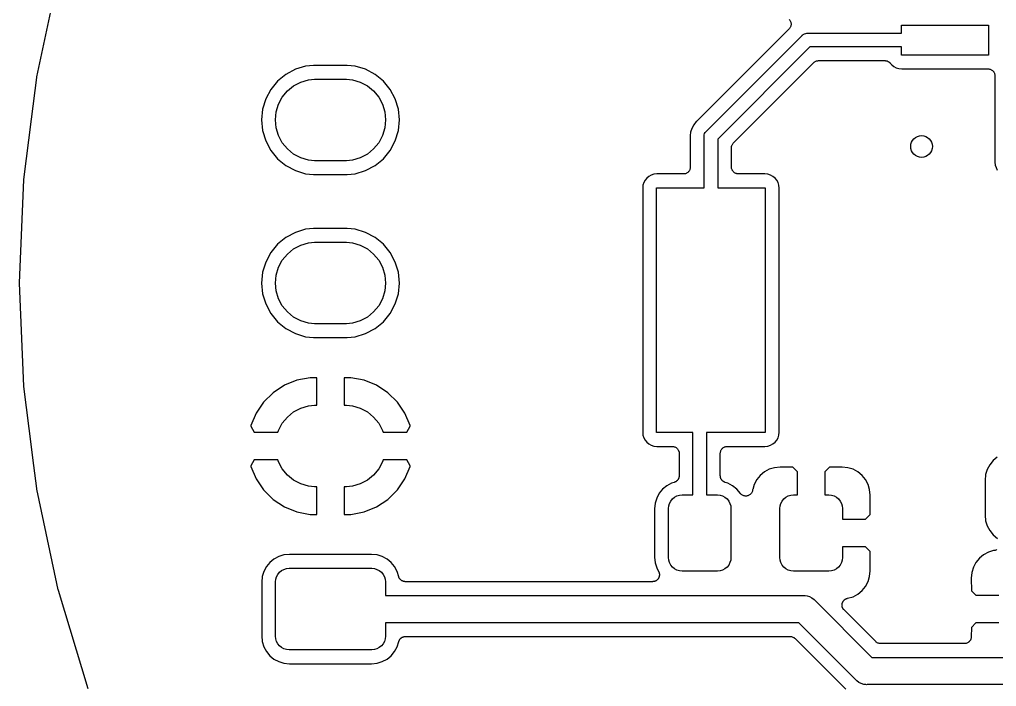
# Model space of a CAD drawing. Extents: x 5.29 to 7.07, y -4.51 to -2.72.
# Drawn here: x 5.287 to 5.994, y -3.911 to -3.428 of the extents above; entities that cross this region are included whole.
import ezdxf

# ---------------------------------------------------------------- set-up
doc = ezdxf.new("R2010")
doc.units = 0
doc.header["$MEASUREMENT"] = 0
doc.layers.add('BLACK', color=7, linetype='CONTINUOUS')

msp = doc.modelspace()

# ---------------------------------------------------------------- linework, layer by layer
at = {"layer": 'BLACK', "linetype": 'CONTINUOUS'}
for p, q in [((5.29914, -3.46951), (5.31463, -3.39664)), ((5.84406, -3.42784), (5.84436, -3.42822)), ((5.84436, -3.42822), (5.84466, -3.42859)), ((5.84466, -3.42859), (5.84467, -3.42859)), ((5.84467, -3.42859), (5.84467, -3.4286)), ((5.84467, -3.4286), (5.84489, -3.42902)), ((5.84489, -3.42902), (5.84512, -3.42945)), ((5.84512, -3.42945), (5.84512, -3.42946)), ((5.84512, -3.42946), (5.84512, -3.42947)), ((5.84512, -3.42947), (5.84526, -3.42992)), ((5.84526, -3.42992), (5.8454, -3.43038)), ((5.84544, -3.43185), (5.84539, -3.43233)), ((5.8454, -3.43038), (5.8454, -3.43039)), ((5.8454, -3.43039), (5.8454, -3.4304)), ((5.8454, -3.4304), (5.84544, -3.43088)), ((5.84544, -3.43088), (5.84549, -3.43136)), ((5.84549, -3.43137), (5.84544, -3.43185)), ((5.84549, -3.43136), (5.84549, -3.43136)), ((5.84549, -3.43136), (5.84549, -3.43137)), ((5.92543, -3.43799), (5.92543, -3.43209)), ((5.92543, -3.43209), (5.98843, -3.43209)), ((5.98843, -3.43209), (5.98843, -3.45374)), ((5.84402, -3.43487), (5.77754, -3.50136)), ((5.84433, -3.43451), (5.84402, -3.43487)), ((5.84463, -3.43413), (5.84433, -3.43451)), ((5.84464, -3.43413), (5.84463, -3.43413)), ((5.84487, -3.4337), (5.84464, -3.43412)), ((5.84464, -3.43412), (5.84464, -3.43413)), ((5.8451, -3.43328), (5.84487, -3.4337)), ((5.84524, -3.43281), (5.8451, -3.43326)), ((5.8451, -3.43326), (5.8451, -3.43327)), ((5.8451, -3.43327), (5.8451, -3.43328)), ((5.84539, -3.43234), (5.84524, -3.43281)), ((5.84539, -3.43233), (5.84539, -3.43234)), ((5.84539, -3.43234), (5.84539, -3.43234)), ((5.85359, -3.43942), (5.85401, -3.43907)), ((5.85401, -3.43907), (5.85434, -3.4388)), ((5.85434, -3.4388), (5.85519, -3.43834)), ((5.85519, -3.43834), (5.85528, -3.43832)), ((5.85528, -3.43832), (5.85612, -3.43806)), ((5.85612, -3.43806), (5.85685, -3.43799)), ((5.85685, -3.43799), (5.85709, -3.43797)), ((5.85685, -3.43799), (5.85685, -3.43799)), ((5.85709, -3.43797), (5.85733, -3.43799)), ((5.85733, -3.43799), (5.92543, -3.43799)), ((5.78409, -3.50895), (5.85344, -3.4396)), ((5.85344, -3.4396), (5.85359, -3.43942)), ((5.85913, -3.44783), (5.79232, -3.51464)), ((5.92543, -3.44783), (5.85913, -3.44783)), ((5.92543, -3.45374), (5.92543, -3.44783)), ((5.80379, -3.51731), (5.8618, -3.4593)), ((5.8618, -3.4593), (5.86181, -3.45929)), ((5.86181, -3.45929), (5.86182, -3.45929)), ((5.86182, -3.45929), (5.86185, -3.45925)), ((5.86182, -3.45929), (5.86182, -3.45929)), ((5.86185, -3.45925), (5.86221, -3.45896)), ((5.86221, -3.45896), (5.86257, -3.45867)), ((5.86257, -3.45867), (5.86259, -3.45866)), ((5.86259, -3.45866), (5.86262, -3.45864)), ((5.86262, -3.45864), (5.86302, -3.45843)), ((5.86302, -3.45843), (5.86343, -3.45821)), ((5.86343, -3.45821), (5.86346, -3.4582)), ((5.86346, -3.4582), (5.86348, -3.45819)), ((5.86348, -3.45819), (5.86393, -3.45806)), ((5.86393, -3.45806), (5.86437, -3.45793)), ((5.86437, -3.45793), (5.86439, -3.45793)), ((5.86439, -3.45793), (5.86442, -3.45792)), ((5.86442, -3.45792), (5.86488, -3.45788)), ((5.86488, -3.45788), (5.86534, -3.45783)), ((5.86534, -3.45783), (5.91349, -3.45783)), ((5.91349, -3.45783), (5.91356, -3.45784)), ((5.91356, -3.45784), (5.91378, -3.45786)), ((5.91378, -3.45786), (5.914, -3.45786)), ((5.914, -3.45786), (5.91426, -3.45791)), ((5.91426, -3.45791), (5.91453, -3.45794)), ((5.91453, -3.45794), (5.91474, -3.45801)), ((5.91474, -3.45801), (5.91496, -3.45805)), ((5.91496, -3.45805), (5.9152, -3.45816)), ((5.9152, -3.45816), (5.91546, -3.45824)), ((5.91546, -3.45824), (5.91565, -3.45834)), ((5.91565, -3.45834), (5.91586, -3.45843)), ((5.91586, -3.45843), (5.91608, -3.45858)), ((5.91608, -3.45858), (5.91632, -3.45871)), ((5.91632, -3.45871), (5.91649, -3.45885)), ((5.91649, -3.45885), (5.91667, -3.45897)), ((5.91667, -3.45897), (5.91686, -3.45916)), ((5.91686, -3.45916), (5.91706, -3.45934)), ((5.91706, -3.45934), (5.9172, -3.45951)), ((5.9172, -3.45951), (5.91736, -3.45966)), ((5.91736, -3.45966), (5.91833, -3.46085)), ((5.98843, -3.45374), (5.92543, -3.45374)), ((5.48638, -3.46409), (5.47951, -3.46776)), ((5.49383, -3.46183), (5.48638, -3.46409)), ((5.49963, -3.46126), (5.49383, -3.46183)), ((5.52399, -3.46126), (5.49963, -3.46126)), ((5.5298, -3.46183), (5.52399, -3.46126)), ((5.53725, -3.46409), (5.5298, -3.46183)), ((5.54411, -3.46776), (5.53725, -3.46409)), ((5.91833, -3.46085), (5.91985, -3.4621)), ((5.91985, -3.4621), (5.92159, -3.46302)), ((5.92159, -3.46302), (5.92347, -3.4636)), ((5.92347, -3.4636), (5.92568, -3.46381)), ((5.92568, -3.46381), (5.98812, -3.46381)), ((5.98812, -3.46381), (5.98815, -3.46381)), ((5.98815, -3.46381), (5.98815, -3.46381)), ((5.98815, -3.46381), (5.98815, -3.46381)), ((5.98815, -3.46381), (5.98819, -3.46381)), ((5.98819, -3.46381), (5.98866, -3.46387)), ((5.98866, -3.46387), (5.98912, -3.46391)), ((5.98912, -3.46391), (5.98914, -3.46392)), ((5.98914, -3.46392), (5.98916, -3.46392)), ((5.98916, -3.46392), (5.9896, -3.46406)), ((5.9896, -3.46406), (5.99005, -3.4642)), ((5.99005, -3.4642), (5.99007, -3.46421)), ((5.99007, -3.46421), (5.99009, -3.46422)), ((5.99009, -3.46422), (5.9905, -3.46444)), ((5.9905, -3.46444), (5.99091, -3.46467)), ((5.99091, -3.46467), (5.99093, -3.46468)), ((5.99093, -3.46468), (5.99094, -3.46469)), ((5.99094, -3.46469), (5.9913, -3.46499)), ((5.9913, -3.46499), (5.99166, -3.46529)), ((5.99166, -3.46529), (5.99168, -3.4653)), ((5.99168, -3.4653), (5.99169, -3.46531)), ((5.99169, -3.46531), (5.99198, -3.46568)), ((5.99198, -3.46568), (5.99228, -3.46605)), ((5.99228, -3.46605), (5.99229, -3.46606)), ((5.99229, -3.46606), (5.9923, -3.46607)), ((5.9923, -3.46607), (5.99252, -3.46649)), ((5.99252, -3.46649), (5.99274, -3.46691)), ((5.99274, -3.46691), (5.99274, -3.46692)), ((5.99274, -3.46692), (5.99275, -3.46694)), ((5.99275, -3.46694), (5.99288, -3.46739)), ((5.99288, -3.46739), (5.99302, -3.46784)), ((5.29525, -3.50016), (5.29907, -3.46993)), ((5.29907, -3.46993), (5.29908, -3.46986)), ((5.29908, -3.46986), (5.29912, -3.46969)), ((5.29912, -3.46969), (5.29914, -3.46951)), ((5.47349, -3.4727), (5.46855, -3.47872)), ((5.47951, -3.46776), (5.47349, -3.4727)), ((5.48509, -3.47612), (5.49022, -3.47338)), ((5.49022, -3.47338), (5.49579, -3.47169)), ((5.49579, -3.47169), (5.50012, -3.47126)), ((5.50012, -3.47126), (5.5235, -3.47126)), ((5.5235, -3.47126), (5.52784, -3.47169)), ((5.52784, -3.47169), (5.5334, -3.47338)), ((5.5334, -3.47338), (5.53853, -3.47612)), ((5.55013, -3.4727), (5.54411, -3.46776)), ((5.55507, -3.47872), (5.55013, -3.4727)), ((5.99302, -3.46784), (5.99302, -3.46786)), ((5.99302, -3.46786), (5.99303, -3.46788)), ((5.99303, -3.46788), (5.99307, -3.46834)), ((5.99307, -3.46834), (5.99312, -3.46881)), ((5.99312, -3.46881), (5.99312, -3.53125)), ((5.46855, -3.47872), (5.46488, -3.48559)), ((5.4769, -3.4843), (5.48059, -3.47981)), ((5.48059, -3.47981), (5.48509, -3.47612)), ((5.53853, -3.47612), (5.54303, -3.47981)), ((5.54303, -3.47981), (5.54672, -3.4843)), ((5.55874, -3.48559), (5.55507, -3.47872)), ((5.46488, -3.48559), (5.46262, -3.49304)), ((5.47416, -3.48943), (5.4769, -3.4843)), ((5.54672, -3.4843), (5.54946, -3.48943)), ((5.561, -3.49304), (5.55874, -3.48559)), ((5.46262, -3.49304), (5.46186, -3.50079)), ((5.4719, -3.50079), (5.47247, -3.495)), ((5.47247, -3.495), (5.47416, -3.48943)), ((5.54946, -3.48943), (5.55115, -3.495)), ((5.55115, -3.495), (5.55172, -3.50079)), ((5.56177, -3.50079), (5.561, -3.49304)), ((5.28973, -3.54384), (5.29525, -3.50016)), ((5.46186, -3.50079), (5.46262, -3.50854)), ((5.47247, -3.50658), (5.4719, -3.50079)), ((5.55172, -3.50079), (5.55115, -3.50658)), ((5.561, -3.50854), (5.56177, -3.50079)), ((5.7768, -3.502), (5.77494, -3.50427)), ((5.77718, -3.50168), (5.7768, -3.502)), ((5.77733, -3.50154), (5.77718, -3.50168)), ((5.77749, -3.5014), (5.77733, -3.50154)), ((5.77754, -3.50136), (5.77749, -3.5014)), ((5.46262, -3.50854), (5.46488, -3.51599)), ((5.47416, -3.51214), (5.47247, -3.50658)), ((5.55115, -3.50658), (5.54946, -3.51214)), ((5.55874, -3.51599), (5.561, -3.50854)), ((5.7727, -3.50967), (5.77246, -3.51211)), ((5.77355, -3.50686), (5.7727, -3.50967)), ((5.77494, -3.50427), (5.77355, -3.50686)), ((5.78283, -3.51071), (5.78329, -3.50985)), ((5.78329, -3.50985), (5.7839, -3.5091)), ((5.7839, -3.5091), (5.78409, -3.50895)), ((5.46488, -3.51599), (5.46855, -3.52285)), ((5.4769, -3.51727), (5.47416, -3.51214)), ((5.54946, -3.51214), (5.54672, -3.51727)), ((5.55507, -3.52285), (5.55874, -3.51599)), ((5.77246, -3.51211), (5.77241, -3.5126)), ((5.77241, -3.5126), (5.77246, -3.51309)), ((5.77246, -3.51211), (5.77246, -3.51211)), ((5.77246, -3.51309), (5.77246, -3.51316)), ((5.77246, -3.51316), (5.77246, -3.51337)), ((5.77246, -3.51337), (5.77248, -3.51358)), ((5.77248, -3.51358), (5.77248, -3.53493)), ((5.78246, -3.5126), (5.78248, -3.51236)), ((5.78248, -3.51284), (5.78246, -3.5126)), ((5.78248, -3.51236), (5.78255, -3.51163)), ((5.78248, -3.51236), (5.78248, -3.51236)), ((5.78248, -3.55), (5.78248, -3.51284)), ((5.78255, -3.51163), (5.78283, -3.51071)), ((5.79232, -3.51464), (5.79232, -3.55)), ((5.46855, -3.52285), (5.47349, -3.52887)), ((5.48059, -3.52177), (5.4769, -3.51727)), ((5.48509, -3.52546), (5.48059, -3.52177)), ((5.54303, -3.52177), (5.53853, -3.52546)), ((5.54672, -3.51727), (5.54303, -3.52177)), ((5.55013, -3.52887), (5.55507, -3.52285)), ((5.80232, -3.52078), (5.80237, -3.52032)), ((5.80232, -3.52083), (5.80232, -3.52078)), ((5.80232, -3.52085), (5.80232, -3.52083)), ((5.80232, -3.52083), (5.80232, -3.52083)), ((5.80232, -3.52083), (5.80232, -3.52083)), ((5.80232, -3.53493), (5.80232, -3.52085)), ((5.80237, -3.52032), (5.80242, -3.51986)), ((5.80242, -3.51986), (5.80243, -3.51984)), ((5.80243, -3.51981), (5.80257, -3.51937)), ((5.80243, -3.51984), (5.80243, -3.51981)), ((5.80257, -3.51937), (5.80271, -3.51893)), ((5.80271, -3.51893), (5.80272, -3.51891)), ((5.80272, -3.51891), (5.80273, -3.51888)), ((5.80273, -3.51888), (5.80295, -3.51847)), ((5.80295, -3.51847), (5.80317, -3.51807)), ((5.80317, -3.51807), (5.80318, -3.51805)), ((5.80318, -3.51805), (5.8032, -3.51803)), ((5.8032, -3.51803), (5.80349, -3.51767)), ((5.80349, -3.51767), (5.80379, -3.51731)), ((5.47349, -3.52887), (5.47951, -3.53381)), ((5.49022, -3.5282), (5.48509, -3.52546)), ((5.49579, -3.52989), (5.49022, -3.5282)), ((5.50012, -3.53031), (5.49579, -3.52989)), ((5.5235, -3.53031), (5.50012, -3.53031)), ((5.52784, -3.52989), (5.5235, -3.53031)), ((5.5334, -3.5282), (5.52784, -3.52989)), ((5.53853, -3.52546), (5.5334, -3.5282)), ((5.54411, -3.53381), (5.55013, -3.52887)), ((5.99312, -3.53125), (5.99333, -3.53346)), ((5.47951, -3.53381), (5.48638, -3.53748)), ((5.48638, -3.53748), (5.49383, -3.53974)), ((5.5298, -3.53974), (5.53725, -3.53748)), ((5.53725, -3.53748), (5.54411, -3.53381)), ((5.7713, -3.53811), (5.771, -3.53848)), ((5.77161, -3.53775), (5.7713, -3.53811)), ((5.77163, -3.53772), (5.77161, -3.53774)), ((5.77161, -3.53774), (5.77161, -3.53775)), ((5.77185, -3.53731), (5.77163, -3.53772)), ((5.77208, -3.5369), (5.77185, -3.53731)), ((5.77209, -3.53686), (5.77208, -3.53688)), ((5.77208, -3.53688), (5.77208, -3.5369)), ((5.77223, -3.53641), (5.77209, -3.53686)), ((5.77237, -3.53597), (5.77223, -3.53641)), ((5.77238, -3.53593), (5.77237, -3.53595)), ((5.77237, -3.53595), (5.77237, -3.53597)), ((5.77243, -3.53546), (5.77238, -3.53593)), ((5.77248, -3.535), (5.77243, -3.53546)), ((5.77248, -3.53493), (5.77248, -3.53496)), ((5.77248, -3.53496), (5.77248, -3.53496)), ((5.77248, -3.53496), (5.77248, -3.53496)), ((5.77248, -3.53496), (5.77248, -3.535)), ((5.80237, -3.5354), (5.80232, -3.53493)), ((5.80241, -3.53586), (5.80237, -3.5354)), ((5.80242, -3.53588), (5.80241, -3.53586)), ((5.80242, -3.5359), (5.80242, -3.53588)), ((5.80255, -3.53635), (5.80242, -3.5359)), ((5.80269, -3.5368), (5.80255, -3.53635)), ((5.8027, -3.53682), (5.80269, -3.5368)), ((5.8027, -3.53683), (5.8027, -3.53682)), ((5.80292, -3.53725), (5.8027, -3.53683)), ((5.80314, -3.53767), (5.80292, -3.53725)), ((5.80315, -3.53768), (5.80314, -3.53767)), ((5.80316, -3.53769), (5.80315, -3.53768)), ((5.80346, -3.53806), (5.80316, -3.53769)), ((5.80375, -3.53843), (5.80346, -3.53806)), ((5.99333, -3.53346), (5.99391, -3.53534)), ((5.99391, -3.53534), (5.99483, -3.53708)), ((5.28658, -3.61869), (5.2897, -3.54425)), ((5.2897, -3.54418), (5.28973, -3.54401)), ((5.2897, -3.54425), (5.2897, -3.54418)), ((5.28973, -3.54401), (5.28973, -3.54384)), ((5.49383, -3.53974), (5.49963, -3.54031)), ((5.49963, -3.54031), (5.52399, -3.54031)), ((5.52399, -3.54031), (5.5298, -3.53974)), ((5.73968, -3.54442), (5.73875, -3.54615)), ((5.74093, -3.54289), (5.73968, -3.54442)), ((5.74245, -3.54165), (5.74093, -3.54289)), ((5.74419, -3.54072), (5.74245, -3.54165)), ((5.74607, -3.54014), (5.74419, -3.54072)), ((5.74828, -3.53993), (5.74607, -3.54014)), ((5.76748, -3.53993), (5.74828, -3.53993)), ((5.76795, -3.53988), (5.76748, -3.53993)), ((5.76842, -3.53984), (5.76795, -3.53988)), ((5.76843, -3.53983), (5.76842, -3.53984)), ((5.76845, -3.53983), (5.76843, -3.53983)), ((5.7689, -3.5397), (5.76845, -3.53983)), ((5.76935, -3.53956), (5.7689, -3.5397)), ((5.76937, -3.53956), (5.76935, -3.53956)), ((5.76939, -3.53955), (5.76937, -3.53956)), ((5.7698, -3.53933), (5.76939, -3.53955)), ((5.77022, -3.53911), (5.7698, -3.53933)), ((5.77023, -3.5391), (5.77022, -3.53911)), ((5.77025, -3.53909), (5.77023, -3.5391)), ((5.77061, -3.53879), (5.77025, -3.53909)), ((5.77098, -3.5385), (5.77061, -3.53879)), ((5.77099, -3.53849), (5.77098, -3.5385)), ((5.771, -3.53848), (5.77099, -3.53849)), ((5.80376, -3.53844), (5.80375, -3.53843)), ((5.80377, -3.53845), (5.80376, -3.53844)), ((5.80414, -3.53875), (5.80377, -3.53845)), ((5.8045, -3.53905), (5.80414, -3.53875)), ((5.80451, -3.53906), (5.8045, -3.53905)), ((5.80453, -3.53907), (5.80451, -3.53906)), ((5.80494, -3.5393), (5.80453, -3.53907)), ((5.80535, -3.53952), (5.80494, -3.5393)), ((5.80537, -3.53953), (5.80535, -3.53952)), ((5.80539, -3.53954), (5.80537, -3.53953)), ((5.80583, -3.53968), (5.80539, -3.53954)), ((5.80628, -3.53982), (5.80583, -3.53968)), ((5.8063, -3.53982), (5.80628, -3.53982)), ((5.80632, -3.53983), (5.8063, -3.53982)), ((5.80678, -3.53987), (5.80632, -3.53983)), ((5.80725, -3.53993), (5.80678, -3.53987)), ((5.80729, -3.53993), (5.80725, -3.53993)), ((5.80732, -3.53993), (5.80729, -3.53993)), ((5.80729, -3.53993), (5.80729, -3.53993)), ((5.80729, -3.53993), (5.80729, -3.53993)), ((5.82653, -3.53993), (5.80732, -3.53993)), ((5.82873, -3.54014), (5.82653, -3.53993)), ((5.83062, -3.54072), (5.82873, -3.54014)), ((5.83235, -3.54165), (5.83062, -3.54072)), ((5.83388, -3.54289), (5.83235, -3.54165)), ((5.83513, -3.54442), (5.83388, -3.54289)), ((5.83606, -3.54615), (5.83513, -3.54442)), ((5.73818, -3.54804), (5.73796, -3.55025)), ((5.73796, -3.55025), (5.73796, -3.72692)), ((5.73875, -3.54615), (5.73818, -3.54804)), ((5.74803, -3.72717), (5.74803, -3.55)), ((5.74803, -3.55), (5.78248, -3.55)), ((5.79232, -3.55), (5.82677, -3.55)), ((5.82677, -3.55), (5.82677, -3.72717)), ((5.83663, -3.54804), (5.83606, -3.54615)), ((5.83684, -3.55025), (5.83663, -3.54804)), ((5.83684, -3.72692), (5.83684, -3.55025)), ((5.49383, -3.57994), (5.48638, -3.5822)), ((5.49963, -3.57937), (5.49383, -3.57994)), ((5.52399, -3.57937), (5.49963, -3.57937)), ((5.5298, -3.57994), (5.52399, -3.57937)), ((5.53725, -3.5822), (5.5298, -3.57994)), ((5.47951, -3.58587), (5.47349, -3.59081)), ((5.48638, -3.5822), (5.47951, -3.58587)), ((5.54411, -3.58587), (5.53725, -3.5822)), ((5.55013, -3.59081), (5.54411, -3.58587)), ((5.47349, -3.59081), (5.46855, -3.59683)), ((5.48059, -3.59792), (5.48509, -3.59423)), ((5.48509, -3.59423), (5.49022, -3.59149)), ((5.49022, -3.59149), (5.49579, -3.5898)), ((5.49579, -3.5898), (5.50012, -3.58937)), ((5.50012, -3.58937), (5.5235, -3.58937)), ((5.5235, -3.58937), (5.52784, -3.5898)), ((5.52784, -3.5898), (5.5334, -3.59149)), ((5.5334, -3.59149), (5.53853, -3.59423)), ((5.53853, -3.59423), (5.54303, -3.59792)), ((5.55507, -3.59683), (5.55013, -3.59081)), ((5.46855, -3.59683), (5.46488, -3.6037)), ((5.4769, -3.60241), (5.48059, -3.59792)), ((5.54303, -3.59792), (5.54672, -3.60241)), ((5.55874, -3.6037), (5.55507, -3.59683)), ((5.46488, -3.6037), (5.46262, -3.61115)), ((5.47247, -3.61311), (5.47416, -3.60754)), ((5.47416, -3.60754), (5.4769, -3.60241)), ((5.54672, -3.60241), (5.54946, -3.60754)), ((5.54946, -3.60754), (5.55115, -3.61311)), ((5.561, -3.61115), (5.55874, -3.6037)), ((5.46262, -3.61115), (5.46186, -3.6189)), ((5.4719, -3.6189), (5.47247, -3.61311)), ((5.55115, -3.61311), (5.55172, -3.6189)), ((5.56177, -3.6189), (5.561, -3.61115)), ((5.28657, -3.61886), (5.28658, -3.61878)), ((5.28658, -3.61895), (5.28657, -3.61886)), ((5.28658, -3.61878), (5.28658, -3.61869)), ((5.28658, -3.61904), (5.28658, -3.61895)), ((5.28658, -3.61911), (5.28658, -3.61904)), ((5.2897, -3.69354), (5.28658, -3.61911)), ((5.46186, -3.6189), (5.46262, -3.62665)), ((5.47247, -3.62469), (5.4719, -3.6189)), ((5.55172, -3.6189), (5.55115, -3.62469)), ((5.561, -3.62665), (5.56177, -3.6189)), ((5.46262, -3.62665), (5.46488, -3.6341)), ((5.47416, -3.63025), (5.47247, -3.62469)), ((5.4769, -3.63538), (5.47416, -3.63025)), ((5.54946, -3.63025), (5.54672, -3.63538)), ((5.55115, -3.62469), (5.54946, -3.63025)), ((5.55874, -3.6341), (5.561, -3.62665)), ((5.46488, -3.6341), (5.46855, -3.64096)), ((5.48059, -3.63988), (5.4769, -3.63538)), ((5.54672, -3.63538), (5.54303, -3.63988)), ((5.55507, -3.64096), (5.55874, -3.6341)), ((5.46855, -3.64096), (5.47349, -3.64698)), ((5.48509, -3.64357), (5.48059, -3.63988)), ((5.49022, -3.64631), (5.48509, -3.64357)), ((5.53853, -3.64357), (5.5334, -3.64631)), ((5.54303, -3.63988), (5.53853, -3.64357)), ((5.55013, -3.64698), (5.55507, -3.64096)), ((5.47349, -3.64698), (5.47951, -3.65192)), ((5.49579, -3.648), (5.49022, -3.64631)), ((5.50012, -3.64843), (5.49579, -3.648)), ((5.5235, -3.64843), (5.50012, -3.64843)), ((5.52784, -3.648), (5.5235, -3.64843)), ((5.5334, -3.64631), (5.52784, -3.648)), ((5.54411, -3.65192), (5.55013, -3.64698)), ((5.47951, -3.65192), (5.48638, -3.65559)), ((5.48638, -3.65559), (5.49383, -3.65785)), ((5.49383, -3.65785), (5.49963, -3.65843)), ((5.49963, -3.65843), (5.52399, -3.65843)), ((5.52399, -3.65843), (5.5298, -3.65785)), ((5.5298, -3.65785), (5.53725, -3.65559)), ((5.53725, -3.65559), (5.54411, -3.65192)), ((5.28972, -3.69371), (5.2897, -3.69354)), ((5.28973, -3.69389), (5.28972, -3.69371)), ((5.28973, -3.69396), (5.28973, -3.69389)), ((5.29355, -3.7242), (5.28973, -3.69396)), ((5.47843, -3.69299), (5.47028, -3.69835)), ((5.48746, -3.68932), (5.47843, -3.69299)), ((5.49705, -3.68748), (5.48746, -3.68932)), ((5.50181, -3.68748), (5.49705, -3.68748)), ((5.50181, -3.70748), (5.50181, -3.68748)), ((5.52181, -3.68748), (5.52181, -3.70748)), ((5.52657, -3.68748), (5.52181, -3.68748)), ((5.53616, -3.68932), (5.52657, -3.68748)), ((5.54519, -3.69299), (5.53616, -3.68932)), ((5.55334, -3.69835), (5.54519, -3.69299)), ((5.47028, -3.69835), (5.46334, -3.7052)), ((5.56028, -3.7052), (5.55334, -3.69835)), ((5.46334, -3.7052), (5.45787, -3.71327)), ((5.49022, -3.7096), (5.49579, -3.70791)), ((5.49579, -3.70791), (5.50012, -3.70748)), ((5.50012, -3.70748), (5.50181, -3.70748)), ((5.52181, -3.70748), (5.5235, -3.70748)), ((5.5235, -3.70748), (5.52784, -3.70791)), ((5.52784, -3.70791), (5.5334, -3.7096)), ((5.56575, -3.71327), (5.56028, -3.7052)), ((5.45787, -3.71327), (5.45409, -3.72223)), ((5.48059, -3.71603), (5.48509, -3.71234)), ((5.48509, -3.71234), (5.49022, -3.7096)), ((5.5334, -3.7096), (5.53853, -3.71234)), ((5.53853, -3.71234), (5.54303, -3.71603)), ((5.56953, -3.72223), (5.56575, -3.71327)), ((5.45409, -3.72223), (5.454, -3.72271)), ((5.47416, -3.72565), (5.4769, -3.72052)), ((5.4769, -3.72052), (5.48059, -3.71603)), ((5.54303, -3.71603), (5.54672, -3.72052)), ((5.54672, -3.72052), (5.54946, -3.72565)), ((5.56963, -3.72271), (5.56953, -3.72223)), ((5.29695, -3.75107), (5.29355, -3.7242)), ((5.454, -3.72271), (5.45646, -3.72701)), ((5.45646, -3.72701), (5.47375, -3.72701)), ((5.47375, -3.72701), (5.47416, -3.72565)), ((5.54946, -3.72565), (5.54987, -3.72701)), ((5.54987, -3.72701), (5.56717, -3.72701)), ((5.56717, -3.72701), (5.56963, -3.72271)), ((5.73796, -3.72692), (5.73818, -3.72913)), ((5.73818, -3.72913), (5.73875, -3.73101)), ((5.77437, -3.72717), (5.74803, -3.72717)), ((5.77437, -3.77244), (5.77437, -3.72717)), ((5.82677, -3.72717), (5.78421, -3.72717)), ((5.78421, -3.72717), (5.78421, -3.77244)), ((5.83606, -3.73101), (5.83663, -3.72913)), ((5.83663, -3.72913), (5.83684, -3.72692)), ((5.73875, -3.73101), (5.73968, -3.73275)), ((5.73968, -3.73275), (5.74093, -3.73427)), ((5.74093, -3.73427), (5.74245, -3.73552)), ((5.74245, -3.73552), (5.74419, -3.73645)), ((5.74419, -3.73645), (5.74607, -3.73702)), ((5.82873, -3.73702), (5.83062, -3.73645)), ((5.83062, -3.73645), (5.83235, -3.73552)), ((5.83235, -3.73552), (5.83388, -3.73427)), ((5.83388, -3.73427), (5.83513, -3.73275)), ((5.83513, -3.73275), (5.83606, -3.73101)), ((5.74607, -3.73702), (5.74828, -3.73724)), ((5.74828, -3.73724), (5.75937, -3.73724)), ((5.75937, -3.73724), (5.7594, -3.73724)), ((5.7594, -3.73724), (5.75941, -3.73724)), ((5.75941, -3.73724), (5.75941, -3.73724)), ((5.75941, -3.73724), (5.75944, -3.73724)), ((5.75944, -3.73724), (5.75991, -3.73729)), ((5.75991, -3.73729), (5.76038, -3.73734)), ((5.76038, -3.73734), (5.76039, -3.73735)), ((5.76039, -3.73735), (5.76041, -3.73735)), ((5.76041, -3.73735), (5.76086, -3.73749)), ((5.76086, -3.73749), (5.76131, -3.73763)), ((5.76131, -3.73763), (5.76132, -3.73764)), ((5.76132, -3.73764), (5.76134, -3.73764)), ((5.76134, -3.73764), (5.76175, -3.73787)), ((5.76175, -3.73787), (5.76217, -3.73809)), ((5.76217, -3.73809), (5.76218, -3.7381)), ((5.76218, -3.7381), (5.76219, -3.73811)), ((5.76219, -3.73811), (5.76255, -3.73841)), ((5.76255, -3.73841), (5.76292, -3.73871)), ((5.76292, -3.73871), (5.76293, -3.73873)), ((5.76293, -3.73873), (5.76294, -3.73874)), ((5.76294, -3.73874), (5.76324, -3.73911)), ((5.76324, -3.73911), (5.76353, -3.73947)), ((5.76353, -3.73947), (5.76354, -3.73949)), ((5.76354, -3.73949), (5.76355, -3.7395)), ((5.76355, -3.7395), (5.76377, -3.73992)), ((5.76377, -3.73992), (5.76399, -3.74033)), ((5.76399, -3.74033), (5.764, -3.74035)), ((5.764, -3.74035), (5.76401, -3.74036)), ((5.76401, -3.74036), (5.76414, -3.74082)), ((5.76414, -3.74082), (5.76427, -3.74127)), ((5.76427, -3.74127), (5.76428, -3.74128)), ((5.76428, -3.74128), (5.76428, -3.7413)), ((5.76428, -3.7413), (5.76432, -3.74177)), ((5.76432, -3.74177), (5.76437, -3.74224)), ((5.76437, -3.74224), (5.76437, -3.75853)), ((5.79421, -3.74217), (5.79427, -3.7417)), ((5.79421, -3.7422), (5.79421, -3.74217)), ((5.79421, -3.74224), (5.79421, -3.7422)), ((5.79421, -3.7422), (5.79421, -3.7422)), ((5.79421, -3.7422), (5.79421, -3.7422)), ((5.79421, -3.75853), (5.79421, -3.74224)), ((5.79427, -3.7417), (5.79431, -3.74123)), ((5.79431, -3.74123), (5.79432, -3.74122)), ((5.79432, -3.7412), (5.79446, -3.74075)), ((5.79432, -3.74122), (5.79432, -3.7412)), ((5.79446, -3.74075), (5.7946, -3.7403)), ((5.7946, -3.7403), (5.79461, -3.74028)), ((5.79461, -3.74028), (5.79462, -3.74027)), ((5.79462, -3.74027), (5.79484, -3.73986)), ((5.79484, -3.73986), (5.79507, -3.73944)), ((5.79507, -3.73944), (5.79508, -3.73943)), ((5.79508, -3.73943), (5.79509, -3.73941)), ((5.79509, -3.73941), (5.79539, -3.73905)), ((5.79539, -3.73905), (5.79569, -3.73869)), ((5.79569, -3.73869), (5.7957, -3.73868)), ((5.7957, -3.73868), (5.79571, -3.73867)), ((5.79571, -3.73867), (5.79608, -3.73837)), ((5.79608, -3.73837), (5.79645, -3.73807)), ((5.79645, -3.73807), (5.79646, -3.73807)), ((5.79646, -3.73807), (5.79647, -3.73805)), ((5.79647, -3.73805), (5.79689, -3.73784)), ((5.79689, -3.73784), (5.79731, -3.73762)), ((5.79731, -3.73762), (5.79732, -3.73761)), ((5.79732, -3.73761), (5.79734, -3.7376)), ((5.79734, -3.7376), (5.79779, -3.73747)), ((5.79779, -3.73747), (5.79824, -3.73733)), ((5.79824, -3.73733), (5.79826, -3.73733)), ((5.79826, -3.73733), (5.79828, -3.73733)), ((5.79828, -3.73733), (5.79874, -3.73728)), ((5.79874, -3.73728), (5.79921, -3.73724)), ((5.79921, -3.73724), (5.82653, -3.73724)), ((5.82653, -3.73724), (5.82873, -3.73702)), ((5.45646, -3.74701), (5.454, -3.7513)), ((5.47375, -3.74701), (5.45646, -3.74701)), ((5.47416, -3.74836), (5.47375, -3.74701)), ((5.4769, -3.75349), (5.47416, -3.74836)), ((5.54946, -3.74836), (5.54672, -3.75349)), ((5.54987, -3.74701), (5.54946, -3.74836)), ((5.56717, -3.74701), (5.54987, -3.74701)), ((5.56963, -3.7513), (5.56717, -3.74701)), ((5.98937, -3.75056), (5.98753, -3.754)), ((5.99184, -3.74755), (5.98937, -3.75056)), ((5.99485, -3.74508), (5.99184, -3.74755)), ((5.29907, -3.76787), (5.29695, -3.75107)), ((5.454, -3.7513), (5.45409, -3.75178)), ((5.45409, -3.75178), (5.45787, -3.76075)), ((5.48059, -3.75799), (5.4769, -3.75349)), ((5.54672, -3.75349), (5.54303, -3.75799)), ((5.56575, -3.76075), (5.56953, -3.75178)), ((5.56953, -3.75178), (5.56963, -3.7513)), ((5.8262, -3.75573), (5.82315, -3.75823)), ((5.82967, -3.75387), (5.8262, -3.75573)), ((5.83344, -3.75273), (5.82967, -3.75387)), ((5.83758, -3.75232), (5.83344, -3.75273)), ((5.84666, -3.75242), (5.83758, -3.75232)), ((5.85, -3.75576), (5.84666, -3.75242)), ((5.85, -3.77244), (5.85, -3.75576)), ((5.87334, -3.75242), (5.87, -3.75576)), ((5.87, -3.75576), (5.87, -3.77244)), ((5.88242, -3.75232), (5.87334, -3.75242)), ((5.88656, -3.75273), (5.88242, -3.75232)), ((5.89033, -3.75387), (5.88656, -3.75273)), ((5.8938, -3.75573), (5.89033, -3.75387)), ((5.89685, -3.75823), (5.8938, -3.75573)), ((5.98753, -3.754), (5.9864, -3.75773)), ((5.45787, -3.76075), (5.46334, -3.76882)), ((5.48509, -3.76168), (5.48059, -3.75799)), ((5.49022, -3.76442), (5.48509, -3.76168)), ((5.49579, -3.76611), (5.49022, -3.76442)), ((5.5334, -3.76442), (5.52784, -3.76611)), ((5.53853, -3.76168), (5.5334, -3.76442)), ((5.54303, -3.75799), (5.53853, -3.76168)), ((5.56028, -3.76882), (5.56575, -3.76075)), ((5.75888, -3.76391), (5.75545, -3.76574)), ((5.76082, -3.76332), (5.75888, -3.76391)), ((5.76103, -3.76323), (5.76082, -3.76332)), ((5.76124, -3.76317), (5.76103, -3.76323)), ((5.76148, -3.76305), (5.76124, -3.76317)), ((5.76172, -3.76295), (5.76148, -3.76305)), ((5.76191, -3.76282), (5.76172, -3.76295)), ((5.76211, -3.76272), (5.76191, -3.76282)), ((5.76231, -3.76255), (5.76211, -3.76272)), ((5.76254, -3.7624), (5.76231, -3.76255)), ((5.76269, -3.76225), (5.76254, -3.7624)), ((5.76287, -3.76211), (5.76269, -3.76225)), ((5.76304, -3.7619), (5.76287, -3.76211)), ((5.76323, -3.76172), (5.76304, -3.7619)), ((5.76335, -3.76153), (5.76323, -3.76172)), ((5.7635, -3.76136), (5.76335, -3.76153)), ((5.76362, -3.76113), (5.7635, -3.76136)), ((5.76377, -3.76091), (5.76362, -3.76113)), ((5.76386, -3.7607), (5.76377, -3.76091)), ((5.76397, -3.7605), (5.76386, -3.7607)), ((5.76405, -3.76025), (5.76397, -3.7605)), ((5.76415, -3.76001), (5.76405, -3.76025)), ((5.76419, -3.75979), (5.76415, -3.76001)), ((5.76426, -3.75957), (5.76419, -3.75979)), ((5.76429, -3.75931), (5.76426, -3.75957)), ((5.76434, -3.75905), (5.76429, -3.75931)), ((5.76437, -3.7586), (5.76434, -3.75883)), ((5.76434, -3.75883), (5.76434, -3.75905)), ((5.76437, -3.75853), (5.76437, -3.7586)), ((5.79423, -3.75876), (5.79421, -3.75853)), ((5.79423, -3.75898), (5.79423, -3.75876)), ((5.79428, -3.75924), (5.79423, -3.75898)), ((5.79431, -3.75951), (5.79428, -3.75924)), ((5.79437, -3.75972), (5.79431, -3.75951)), ((5.79441, -3.75994), (5.79437, -3.75972)), ((5.79451, -3.76019), (5.79441, -3.75994)), ((5.79459, -3.76044), (5.79451, -3.76019)), ((5.79469, -3.76064), (5.79459, -3.76044)), ((5.79478, -3.76084), (5.79469, -3.76064)), ((5.79492, -3.76107), (5.79478, -3.76084)), ((5.79505, -3.7613), (5.79492, -3.76107)), ((5.79519, -3.76147), (5.79505, -3.7613)), ((5.79531, -3.76166), (5.79519, -3.76147)), ((5.7955, -3.76185), (5.79531, -3.76166)), ((5.79566, -3.76206), (5.7955, -3.76185)), ((5.79584, -3.7622), (5.79566, -3.76206)), ((5.79599, -3.76236), (5.79584, -3.7622)), ((5.79621, -3.76251), (5.79599, -3.76236)), ((5.79642, -3.76268), (5.79621, -3.76251)), ((5.79661, -3.76279), (5.79642, -3.76268)), ((5.7968, -3.76291), (5.79661, -3.76279)), ((5.79704, -3.76302), (5.7968, -3.76291)), ((5.79728, -3.76314), (5.79704, -3.76302)), ((5.79749, -3.76321), (5.79728, -3.76314)), ((5.79769, -3.7633), (5.79749, -3.76321)), ((5.79776, -3.76332), (5.79769, -3.7633)), ((5.7997, -3.76391), (5.79776, -3.76332)), ((5.80314, -3.76574), (5.7997, -3.76391)), ((5.8188, -3.76475), (5.81765, -3.76852)), ((5.82065, -3.76128), (5.8188, -3.76475)), ((5.82315, -3.75823), (5.82065, -3.76128)), ((5.89935, -3.76128), (5.89685, -3.75823)), ((5.9012, -3.76475), (5.89935, -3.76128)), ((5.90235, -3.76852), (5.9012, -3.76475)), ((5.9864, -3.75773), (5.98599, -3.76186)), ((5.98599, -3.76186), (5.98599, -3.78696)), ((5.29911, -3.76804), (5.29907, -3.76787)), ((5.29913, -3.76821), (5.29911, -3.76804)), ((5.29914, -3.76828), (5.29913, -3.76821)), ((5.31364, -3.83647), (5.29914, -3.76828)), ((5.46334, -3.76882), (5.47028, -3.77566)), ((5.50012, -3.76654), (5.49579, -3.76611)), ((5.50181, -3.76654), (5.50012, -3.76654)), ((5.50181, -3.78654), (5.50181, -3.76654)), ((5.5235, -3.76654), (5.52181, -3.76654)), ((5.52181, -3.76654), (5.52181, -3.78654)), ((5.52784, -3.76611), (5.5235, -3.76654)), ((5.55334, -3.77566), (5.56028, -3.76882)), ((5.74996, -3.77123), (5.74812, -3.77467)), ((5.75243, -3.76822), (5.74996, -3.77123)), ((5.75545, -3.76574), (5.75243, -3.76822)), ((5.80615, -3.76822), (5.80314, -3.76574)), ((5.80879, -3.77143), (5.80615, -3.76822)), ((5.80913, -3.77177), (5.80879, -3.77143)), ((5.80946, -3.77211), (5.80913, -3.77177)), ((5.81614, -3.77181), (5.8158, -3.77215)), ((5.81648, -3.77147), (5.81614, -3.77181)), ((5.81649, -3.77147), (5.81648, -3.77147)), ((5.81676, -3.77106), (5.81649, -3.77146)), ((5.81649, -3.77146), (5.81649, -3.77147)), ((5.81703, -3.77067), (5.81676, -3.77106)), ((5.81704, -3.77066), (5.81703, -3.77067)), ((5.81723, -3.77021), (5.81704, -3.77065)), ((5.81704, -3.77065), (5.81704, -3.77066)), ((5.81742, -3.76977), (5.81723, -3.77021)), ((5.81752, -3.76928), (5.81742, -3.76976)), ((5.81742, -3.76976), (5.81742, -3.76976)), ((5.81742, -3.76976), (5.81742, -3.76977)), ((5.81762, -3.76882), (5.81752, -3.76928)), ((5.81763, -3.76875), (5.81762, -3.7688)), ((5.81762, -3.7688), (5.81762, -3.7688)), ((5.81762, -3.7688), (5.81762, -3.7688)), ((5.81762, -3.7688), (5.81762, -3.76882)), ((5.81765, -3.76852), (5.81763, -3.76875)), ((5.90276, -3.77267), (5.90235, -3.76852)), ((5.47028, -3.77566), (5.47843, -3.78102)), ((5.54519, -3.78102), (5.55334, -3.77566)), ((5.74699, -3.7784), (5.74658, -3.78253)), ((5.74812, -3.77467), (5.74699, -3.7784)), ((5.75684, -3.78036), (5.7574, -3.77852)), ((5.7574, -3.77852), (5.75831, -3.77682)), ((5.75831, -3.77682), (5.75954, -3.77532)), ((5.75954, -3.77532), (5.76103, -3.7741)), ((5.76103, -3.7741), (5.76273, -3.77319)), ((5.76273, -3.77319), (5.76458, -3.77263)), ((5.76458, -3.77263), (5.7665, -3.77244)), ((5.7665, -3.77244), (5.77437, -3.77244)), ((5.78421, -3.77244), (5.79209, -3.77244)), ((5.79209, -3.77244), (5.79401, -3.77263)), ((5.79401, -3.77263), (5.79585, -3.77319)), ((5.79585, -3.77319), (5.79755, -3.7741)), ((5.79755, -3.7741), (5.79905, -3.77532)), ((5.79905, -3.77532), (5.80027, -3.77682)), ((5.80027, -3.77682), (5.80118, -3.77852)), ((5.80118, -3.77852), (5.80174, -3.78036)), ((5.80947, -3.77212), (5.80946, -3.77211)), ((5.80948, -3.77212), (5.80947, -3.77212)), ((5.80987, -3.77239), (5.80948, -3.77212)), ((5.81027, -3.77266), (5.80987, -3.77239)), ((5.81028, -3.77266), (5.81027, -3.77266)), ((5.81029, -3.77266), (5.81028, -3.77266)), ((5.81073, -3.77285), (5.81029, -3.77266)), ((5.81117, -3.77303), (5.81073, -3.77285)), ((5.81118, -3.77304), (5.81117, -3.77303)), ((5.81119, -3.77304), (5.81118, -3.77304)), ((5.81166, -3.77314), (5.81119, -3.77304)), ((5.81213, -3.77323), (5.81166, -3.77314)), ((5.81214, -3.77323), (5.81213, -3.77323)), ((5.81215, -3.77323), (5.81214, -3.77323)), ((5.81263, -3.77324), (5.81215, -3.77323)), ((5.8131, -3.77324), (5.81263, -3.77324)), ((5.81311, -3.77324), (5.8131, -3.77324)), ((5.81312, -3.77324), (5.81311, -3.77324)), ((5.8136, -3.77314), (5.81312, -3.77324)), ((5.81406, -3.77306), (5.8136, -3.77314)), ((5.81407, -3.77305), (5.81406, -3.77306)), ((5.81408, -3.77305), (5.81407, -3.77305)), ((5.81452, -3.77287), (5.81408, -3.77305)), ((5.81497, -3.77269), (5.81452, -3.77287)), ((5.81498, -3.77269), (5.81497, -3.77269)), ((5.81538, -3.77242), (5.81498, -3.77268)), ((5.81498, -3.77268), (5.81498, -3.77269)), ((5.81578, -3.77216), (5.81538, -3.77242)), ((5.81579, -3.77215), (5.81578, -3.77216)), ((5.8158, -3.77215), (5.81579, -3.77215)), ((5.83755, -3.78036), (5.83811, -3.77852)), ((5.83811, -3.77852), (5.83902, -3.77682)), ((5.83902, -3.77682), (5.84024, -3.77532)), ((5.84024, -3.77532), (5.84174, -3.7741)), ((5.84174, -3.7741), (5.84344, -3.77319)), ((5.84344, -3.77319), (5.84528, -3.77263)), ((5.84528, -3.77263), (5.8472, -3.77244)), ((5.8472, -3.77244), (5.85, -3.77244)), ((5.87, -3.77244), (5.8728, -3.77244)), ((5.8728, -3.77244), (5.87472, -3.77263)), ((5.87472, -3.77263), (5.87656, -3.77319)), ((5.87656, -3.77319), (5.87826, -3.7741)), ((5.87826, -3.7741), (5.87976, -3.77532)), ((5.87976, -3.77532), (5.88098, -3.77682)), ((5.88098, -3.77682), (5.88189, -3.77852)), ((5.88189, -3.77852), (5.88245, -3.78036)), ((5.90265, -3.78666), (5.90276, -3.77267)), ((5.47843, -3.78102), (5.48746, -3.78469)), ((5.48746, -3.78469), (5.49705, -3.78654)), ((5.52657, -3.78654), (5.53616, -3.78469)), ((5.53616, -3.78469), (5.54519, -3.78102)), ((5.74658, -3.78253), (5.74658, -3.81747)), ((5.75665, -3.78228), (5.75684, -3.78036)), ((5.75665, -3.81772), (5.75665, -3.78228)), ((5.80174, -3.78036), (5.80193, -3.78228)), ((5.80193, -3.78228), (5.80193, -3.81772)), ((5.83736, -3.78228), (5.83755, -3.78036)), ((5.83736, -3.81772), (5.83736, -3.78228)), ((5.88245, -3.78036), (5.88264, -3.78228)), ((5.88264, -3.78228), (5.88264, -3.79)), ((5.49705, -3.78654), (5.50181, -3.78654)), ((5.52181, -3.78654), (5.52657, -3.78654)), ((5.88264, -3.79), (5.89932, -3.79)), ((5.89932, -3.79), (5.90265, -3.78666)), ((5.98599, -3.78696), (5.9864, -3.79109)), ((5.9864, -3.79109), (5.98753, -3.79482)), ((5.98753, -3.79482), (5.98937, -3.79826)), ((5.98937, -3.79826), (5.99184, -3.80127)), ((5.99184, -3.80127), (5.99505, -3.80391)), ((5.89932, -3.81), (5.88264, -3.81)), ((5.88264, -3.81), (5.88264, -3.81772)), ((5.90265, -3.81334), (5.89932, -3.81)), ((5.90276, -3.82733), (5.90265, -3.81334)), ((5.98837, -3.81391), (5.9849, -3.81577)), ((5.99214, -3.81277), (5.98837, -3.81391)), ((5.99237, -3.81275), (5.99214, -3.81277)), ((5.99284, -3.81265), (5.99237, -3.81275)), ((5.99331, -3.81256), (5.99284, -3.81265)), ((5.99332, -3.81256), (5.99331, -3.81256)), ((5.99333, -3.81256), (5.99332, -3.81256)), ((5.99377, -3.81238), (5.99333, -3.81256)), ((5.99421, -3.81219), (5.99377, -3.81238)), ((5.99422, -3.81219), (5.99421, -3.81219)), ((5.99423, -3.81218), (5.99422, -3.81219)), ((5.99463, -3.81192), (5.99423, -3.81218)), ((5.46782, -3.82137), (5.46535, -3.82438)), ((5.47084, -3.81889), (5.46782, -3.82137)), ((5.47428, -3.81706), (5.47084, -3.81889)), ((5.47801, -3.81592), (5.47428, -3.81706)), ((5.48214, -3.81552), (5.47801, -3.81592)), ((5.54149, -3.81552), (5.48214, -3.81552)), ((5.54561, -3.81592), (5.54149, -3.81552)), ((5.54934, -3.81706), (5.54561, -3.81592)), ((5.55278, -3.81889), (5.54934, -3.81706)), ((5.5558, -3.82137), (5.55278, -3.81889)), ((5.55827, -3.82438), (5.5558, -3.82137)), ((5.74658, -3.81747), (5.74699, -3.8216)), ((5.75684, -3.81964), (5.75665, -3.81772)), ((5.7574, -3.82148), (5.75684, -3.81964)), ((5.80174, -3.81964), (5.80118, -3.82148)), ((5.80193, -3.81772), (5.80174, -3.81964)), ((5.83755, -3.81964), (5.83736, -3.81772)), ((5.83811, -3.82148), (5.83755, -3.81964)), ((5.88245, -3.81964), (5.88189, -3.82148)), ((5.88264, -3.81772), (5.88245, -3.81964)), ((5.97935, -3.82132), (5.9775, -3.82479)), ((5.98185, -3.81827), (5.97935, -3.82132)), ((5.9849, -3.81577), (5.98185, -3.81827)), ((5.46351, -3.82782), (5.46238, -3.83155)), ((5.46535, -3.82438), (5.46351, -3.82782)), ((5.47371, -3.82996), (5.47493, -3.82847)), ((5.47493, -3.82847), (5.47642, -3.82725)), ((5.47642, -3.82725), (5.47812, -3.82634)), ((5.47812, -3.82634), (5.47997, -3.82578)), ((5.47997, -3.82578), (5.48189, -3.82559)), ((5.48189, -3.82559), (5.54173, -3.82559)), ((5.54173, -3.82559), (5.54365, -3.82578)), ((5.54365, -3.82578), (5.5455, -3.82634)), ((5.5455, -3.82634), (5.5472, -3.82725)), ((5.5472, -3.82725), (5.54869, -3.82847)), ((5.54869, -3.82847), (5.54992, -3.82996)), ((5.56011, -3.82782), (5.55827, -3.82438)), ((5.56129, -3.83173), (5.56011, -3.82782)), ((5.74699, -3.8216), (5.74812, -3.82533)), ((5.74812, -3.82533), (5.7495, -3.82792)), ((5.7495, -3.82792), (5.74954, -3.82798)), ((5.74954, -3.82798), (5.74962, -3.8282)), ((5.74962, -3.8282), (5.74973, -3.8284)), ((5.74973, -3.8284), (5.7498, -3.82865)), ((5.75831, -3.82318), (5.7574, -3.82148)), ((5.75954, -3.82468), (5.75831, -3.82318)), ((5.76103, -3.8259), (5.75954, -3.82468)), ((5.76273, -3.82681), (5.76103, -3.8259)), ((5.76458, -3.82737), (5.76273, -3.82681)), ((5.7665, -3.82756), (5.76458, -3.82737)), ((5.79209, -3.82756), (5.7665, -3.82756)), ((5.79401, -3.82737), (5.79209, -3.82756)), ((5.79585, -3.82681), (5.79401, -3.82737)), ((5.79755, -3.8259), (5.79585, -3.82681)), ((5.79905, -3.82468), (5.79755, -3.8259)), ((5.80027, -3.82318), (5.79905, -3.82468)), ((5.80118, -3.82148), (5.80027, -3.82318)), ((5.83902, -3.82318), (5.83811, -3.82148)), ((5.84024, -3.82468), (5.83902, -3.82318)), ((5.84174, -3.8259), (5.84024, -3.82468)), ((5.84344, -3.82681), (5.84174, -3.8259)), ((5.84528, -3.82737), (5.84344, -3.82681)), ((5.8472, -3.82756), (5.84528, -3.82737)), ((5.8728, -3.82756), (5.8472, -3.82756)), ((5.87472, -3.82737), (5.8728, -3.82756)), ((5.87656, -3.82681), (5.87472, -3.82737)), ((5.87826, -3.8259), (5.87656, -3.82681)), ((5.87976, -3.82468), (5.87826, -3.8259)), ((5.88098, -3.82318), (5.87976, -3.82468)), ((5.88189, -3.82148), (5.88098, -3.82318)), ((5.90235, -3.83148), (5.90276, -3.82733)), ((5.9775, -3.82479), (5.97635, -3.82856)), ((5.46238, -3.83155), (5.46197, -3.83568)), ((5.47205, -3.83543), (5.47224, -3.83351)), ((5.47205, -3.8748), (5.47205, -3.83543)), ((5.47224, -3.83351), (5.4728, -3.83167)), ((5.4728, -3.83167), (5.47371, -3.82996)), ((5.54992, -3.82996), (5.55083, -3.83167)), ((5.55083, -3.83167), (5.55139, -3.83351)), ((5.55139, -3.83351), (5.55157, -3.83543)), ((5.55157, -3.83543), (5.55157, -3.84528)), ((5.56138, -3.83193), (5.56129, -3.83173)), ((5.56144, -3.83215), (5.56138, -3.83193)), ((5.56157, -3.83238), (5.56144, -3.83215)), ((5.56167, -3.83263), (5.56157, -3.83238)), ((5.56179, -3.83281), (5.56167, -3.83263)), ((5.56189, -3.83301), (5.56179, -3.83281)), ((5.56206, -3.83322), (5.56189, -3.83301)), ((5.56221, -3.83344), (5.56206, -3.83322)), ((5.56237, -3.8336), (5.56221, -3.83344)), ((5.56251, -3.83377), (5.56237, -3.8336)), ((5.56271, -3.83394), (5.56251, -3.83377)), ((5.5629, -3.83413), (5.56271, -3.83394)), ((5.56308, -3.83426), (5.5629, -3.83413)), ((5.56325, -3.8344), (5.56308, -3.83426)), ((5.56349, -3.83453), (5.56325, -3.8344)), ((5.56371, -3.83468), (5.56349, -3.83453)), ((5.56391, -3.83476), (5.56371, -3.83468)), ((5.56411, -3.83487), (5.56391, -3.83476)), ((5.56436, -3.83495), (5.56411, -3.83487)), ((5.56461, -3.83505), (5.56436, -3.83495)), ((5.56483, -3.8351), (5.56461, -3.83505)), ((5.56504, -3.83517), (5.56483, -3.8351)), ((5.5653, -3.8352), (5.56504, -3.83517)), ((5.56556, -3.83525), (5.5653, -3.8352)), ((5.56579, -3.83525), (5.56556, -3.83525)), ((5.56601, -3.83528), (5.56579, -3.83525)), ((5.56608, -3.83528), (5.56601, -3.83528)), ((5.74509, -3.83528), (5.56608, -3.83528)), ((5.74533, -3.83525), (5.74509, -3.83528)), ((5.74556, -3.83525), (5.74533, -3.83525)), ((5.74581, -3.83521), (5.74556, -3.83525)), ((5.74607, -3.83518), (5.74581, -3.83521)), ((5.74629, -3.83511), (5.74607, -3.83518)), ((5.74652, -3.83507), (5.74629, -3.83511)), ((5.74675, -3.83497), (5.74652, -3.83507)), ((5.747, -3.8349), (5.74675, -3.83497)), ((5.7472, -3.83479), (5.747, -3.8349)), ((5.74742, -3.8347), (5.7472, -3.83479)), ((5.74763, -3.83456), (5.74742, -3.8347)), ((5.74786, -3.83444), (5.74763, -3.83456)), ((5.74804, -3.83429), (5.74786, -3.83444)), ((5.74824, -3.83417), (5.74804, -3.83429)), ((5.74842, -3.83399), (5.74824, -3.83417)), ((5.74862, -3.83382), (5.74842, -3.83399)), ((5.74877, -3.83364), (5.74862, -3.83382)), ((5.74893, -3.83348), (5.74877, -3.83364)), ((5.74908, -3.83327), (5.74893, -3.83348)), ((5.74924, -3.83307), (5.74908, -3.83327)), ((5.74935, -3.83287), (5.74924, -3.83307)), ((5.74948, -3.83267), (5.74935, -3.83287)), ((5.74958, -3.83244), (5.74948, -3.83267)), ((5.7497, -3.83221), (5.74958, -3.83244)), ((5.74977, -3.83199), (5.7497, -3.83221)), ((5.74986, -3.83178), (5.74977, -3.83199)), ((5.7498, -3.82865), (5.7499, -3.82889)), ((5.74992, -3.83153), (5.74986, -3.83178)), ((5.7499, -3.82889), (5.74994, -3.82912)), ((5.74999, -3.83128), (5.74992, -3.83153)), ((5.74994, -3.82912), (5.75001, -3.82934)), ((5.75002, -3.83105), (5.74999, -3.83128)), ((5.75001, -3.82934), (5.75003, -3.82959)), ((5.75006, -3.83082), (5.75002, -3.83105)), ((5.75003, -3.82959), (5.75008, -3.82985)), ((5.75007, -3.83057), (5.75006, -3.83082)), ((5.75008, -3.82985), (5.75007, -3.83008)), ((5.75007, -3.83008), (5.75009, -3.83031)), ((5.75009, -3.83031), (5.75007, -3.83057)), ((5.89935, -3.83872), (5.9012, -3.83525)), ((5.9012, -3.83525), (5.90235, -3.83148)), ((5.97635, -3.82856), (5.97594, -3.8327)), ((5.97594, -3.8327), (5.97604, -3.84178)), ((5.31463, -3.84115), (5.31364, -3.83647)), ((5.31468, -3.84132), (5.31463, -3.84115)), ((5.31471, -3.84149), (5.31468, -3.84132)), ((5.31473, -3.84156), (5.31471, -3.84149)), ((5.33627, -3.91288), (5.31473, -3.84156)), ((5.46197, -3.83568), (5.46197, -3.87456)), ((5.8938, -3.84427), (5.89685, -3.84177)), ((5.89685, -3.84177), (5.89935, -3.83872)), ((5.97604, -3.84178), (5.97938, -3.84512)), ((5.55157, -3.84528), (5.85463, -3.84528)), ((5.85463, -3.84528), (5.85512, -3.84523)), ((5.85512, -3.84523), (5.8556, -3.84528)), ((5.8556, -3.84528), (5.85705, -3.84542)), ((5.85705, -3.84542), (5.8589, -3.84598)), ((5.8589, -3.84598), (5.86061, -3.84689)), ((5.86061, -3.84689), (5.86211, -3.84812)), ((5.86211, -3.84812), (5.86242, -3.8485)), ((5.86242, -3.8485), (5.90408, -3.89016)), ((5.88295, -3.84984), (5.88309, -3.84963)), ((5.88309, -3.84963), (5.88321, -3.84941)), ((5.88321, -3.84941), (5.88336, -3.84923)), ((5.88336, -3.84923), (5.88349, -3.84903)), ((5.88349, -3.84903), (5.88368, -3.84885)), ((5.88368, -3.84885), (5.88384, -3.84866)), ((5.88384, -3.84866), (5.88402, -3.84851)), ((5.88402, -3.84851), (5.88419, -3.84834)), ((5.88419, -3.84834), (5.8844, -3.8482)), ((5.8844, -3.8482), (5.8846, -3.84804)), ((5.8846, -3.84804), (5.8848, -3.84793)), ((5.8848, -3.84793), (5.885, -3.8478)), ((5.885, -3.8478), (5.88523, -3.84771)), ((5.88523, -3.84771), (5.88546, -3.84759)), ((5.88546, -3.84759), (5.88568, -3.84752)), ((5.88568, -3.84752), (5.8859, -3.84743)), ((5.8859, -3.84743), (5.88615, -3.84738)), ((5.88615, -3.84738), (5.88639, -3.84731)), ((5.88639, -3.84731), (5.88645, -3.8473)), ((5.88645, -3.8473), (5.89033, -3.84613)), ((5.89033, -3.84613), (5.8938, -3.84427)), ((5.97938, -3.84512), (5.99606, -3.84512)), ((5.88235, -3.85216), (5.88237, -3.85193)), ((5.88237, -3.85242), (5.88235, -3.85216)), ((5.88237, -3.85193), (5.88238, -3.8517)), ((5.88237, -3.85267), (5.88237, -3.85242)), ((5.88241, -3.8529), (5.88237, -3.85267)), ((5.88238, -3.8517), (5.88243, -3.85145)), ((5.88243, -3.85314), (5.88241, -3.8529)), ((5.88243, -3.85145), (5.88245, -3.85119)), ((5.8825, -3.85338), (5.88243, -3.85314)), ((5.88245, -3.85119), (5.88252, -3.85097)), ((5.88255, -3.85363), (5.8825, -3.85338)), ((5.88252, -3.85097), (5.88257, -3.85074)), ((5.88264, -3.85385), (5.88255, -3.85363)), ((5.88257, -3.85074), (5.88267, -3.8505)), ((5.88271, -3.85407), (5.88264, -3.85385)), ((5.88267, -3.8505), (5.88275, -3.85026)), ((5.88282, -3.8543), (5.88271, -3.85407)), ((5.88275, -3.85026), (5.88286, -3.85006)), ((5.88292, -3.85453), (5.88282, -3.8543)), ((5.88286, -3.85006), (5.88295, -3.84984)), ((5.88305, -3.85473), (5.88292, -3.85453)), ((5.88316, -3.85494), (5.88305, -3.85473)), ((5.88331, -3.85514), (5.88316, -3.85494)), ((5.88345, -3.85535), (5.88331, -3.85514)), ((5.88362, -3.85552), (5.88345, -3.85535)), ((5.88376, -3.8557), (5.88362, -3.85552)), ((5.88381, -3.85575), (5.88376, -3.8557)), ((5.90675, -3.87869), (5.88381, -3.85575)), ((5.85104, -3.86496), (5.55157, -3.86496)), ((5.55157, -3.86496), (5.55157, -3.8748)), ((5.8927, -3.90662), (5.85104, -3.86496)), ((5.97604, -3.86846), (5.97597, -3.87521)), ((5.97938, -3.86512), (5.97604, -3.86846)), ((5.99606, -3.86512), (5.97938, -3.86512)), ((5.46197, -3.87456), (5.46238, -3.87868)), ((5.47224, -3.87672), (5.47205, -3.8748)), ((5.4728, -3.87857), (5.47224, -3.87672)), ((5.55139, -3.87672), (5.55083, -3.87857)), ((5.55157, -3.8748), (5.55139, -3.87672)), ((5.5614, -3.87824), (5.56147, -3.87802)), ((5.56147, -3.87802), (5.5616, -3.87779)), ((5.5616, -3.87779), (5.5617, -3.87755)), ((5.5617, -3.87755), (5.56183, -3.87736)), ((5.56183, -3.87736), (5.56193, -3.87716)), ((5.56193, -3.87716), (5.5621, -3.87696)), ((5.5621, -3.87696), (5.56225, -3.87674)), ((5.56225, -3.87674), (5.56241, -3.87659)), ((5.56241, -3.87659), (5.56256, -3.87641)), ((5.56256, -3.87641), (5.56276, -3.87625)), ((5.56276, -3.87625), (5.56295, -3.87606)), ((5.56295, -3.87606), (5.56314, -3.87594)), ((5.56314, -3.87594), (5.56331, -3.8758)), ((5.56331, -3.8758), (5.56355, -3.87567)), ((5.56355, -3.87567), (5.56377, -3.87553)), ((5.56377, -3.87553), (5.56398, -3.87544)), ((5.56398, -3.87544), (5.56417, -3.87534)), ((5.56417, -3.87534), (5.56443, -3.87526)), ((5.56443, -3.87526), (5.56467, -3.87516)), ((5.56467, -3.87516), (5.56489, -3.87512)), ((5.56489, -3.87512), (5.56511, -3.87506)), ((5.56511, -3.87506), (5.56537, -3.87503)), ((5.56537, -3.87503), (5.56563, -3.87498)), ((5.56563, -3.87498), (5.56586, -3.87498)), ((5.56586, -3.87498), (5.56608, -3.87496)), ((5.56608, -3.87496), (5.84483, -3.87496)), ((5.84483, -3.87496), (5.84484, -3.87496)), ((5.84484, -3.87496), (5.84485, -3.87496)), ((5.84485, -3.87496), (5.84485, -3.87496)), ((5.84485, -3.87496), (5.8449, -3.87496)), ((5.8449, -3.87496), (5.84536, -3.87501)), ((5.84536, -3.87501), (5.84582, -3.87506)), ((5.84582, -3.87506), (5.84584, -3.87507)), ((5.84584, -3.87507), (5.84587, -3.87507)), ((5.84587, -3.87507), (5.84631, -3.87521)), ((5.84631, -3.87521), (5.84675, -3.87534)), ((5.84675, -3.87534), (5.84677, -3.87536)), ((5.84677, -3.87536), (5.8468, -3.87536)), ((5.8468, -3.87536), (5.8472, -3.87559)), ((5.8472, -3.87559), (5.84761, -3.87581)), ((5.84761, -3.87581), (5.84763, -3.87582)), ((5.84763, -3.87582), (5.84765, -3.87584)), ((5.84765, -3.87584), (5.84801, -3.87613)), ((5.84801, -3.87613), (5.84836, -3.87643)), ((5.84836, -3.87643), (5.88511, -3.91317)), ((5.97506, -3.87803), (5.97478, -3.87836)), ((5.97509, -3.87799), (5.97506, -3.87803)), ((5.97511, -3.87795), (5.97509, -3.87799)), ((5.97533, -3.87756), (5.97511, -3.87795)), ((5.97554, -3.87718), (5.97533, -3.87756)), ((5.97556, -3.87713), (5.97554, -3.87718)), ((5.97558, -3.8771), (5.97556, -3.87713)), ((5.97571, -3.87667), (5.97558, -3.8771)), ((5.97585, -3.87625), (5.97571, -3.87667)), ((5.97587, -3.87616), (5.97585, -3.8762)), ((5.97585, -3.8762), (5.97585, -3.87625)), ((5.97591, -3.87572), (5.97587, -3.87616)), ((5.97597, -3.87528), (5.97591, -3.87572)), ((5.97597, -3.87521), (5.97597, -3.87528)), ((5.46238, -3.87868), (5.46351, -3.88242)), ((5.46351, -3.88242), (5.46535, -3.88585)), ((5.47371, -3.88027), (5.4728, -3.87857)), ((5.47493, -3.88176), (5.47371, -3.88027)), ((5.47642, -3.88299), (5.47493, -3.88176)), ((5.47812, -3.8839), (5.47642, -3.88299)), ((5.47997, -3.88446), (5.47812, -3.8839)), ((5.48189, -3.88465), (5.47997, -3.88446)), ((5.54173, -3.88465), (5.48189, -3.88465)), ((5.54365, -3.88446), (5.54173, -3.88465)), ((5.5455, -3.8839), (5.54365, -3.88446)), ((5.5472, -3.88299), (5.5455, -3.8839)), ((5.54869, -3.88176), (5.5472, -3.88299)), ((5.54992, -3.88027), (5.54869, -3.88176)), ((5.55083, -3.87857), (5.54992, -3.88027)), ((5.55827, -3.88585), (5.56011, -3.88242)), ((5.56011, -3.88242), (5.56129, -3.87851)), ((5.56129, -3.87851), (5.56131, -3.87844)), ((5.56131, -3.87844), (5.5614, -3.87824)), ((5.90711, -3.87899), (5.90675, -3.87869)), ((5.90747, -3.87928), (5.90711, -3.87899)), ((5.90749, -3.8793), (5.90747, -3.87928)), ((5.90751, -3.87931), (5.90749, -3.8793)), ((5.90792, -3.87953), (5.90751, -3.87931)), ((5.90832, -3.87975), (5.90792, -3.87953)), ((5.90835, -3.87976), (5.90832, -3.87975)), ((5.90837, -3.87977), (5.90835, -3.87976)), ((5.90881, -3.87991), (5.90837, -3.87977)), ((5.90925, -3.88005), (5.90881, -3.87991)), ((5.90928, -3.88005), (5.90925, -3.88005)), ((5.9093, -3.88006), (5.90928, -3.88005)), ((5.90976, -3.88011), (5.9093, -3.88006)), ((5.91022, -3.88016), (5.90976, -3.88011)), ((5.91027, -3.88016), (5.91022, -3.88016)), ((5.91029, -3.88016), (5.91027, -3.88016)), ((5.91027, -3.88016), (5.91027, -3.88016)), ((5.91027, -3.88016), (5.91027, -3.88016)), ((5.97097, -3.88016), (5.91029, -3.88016)), ((5.97141, -3.88011), (5.97097, -3.88016)), ((5.97185, -3.88008), (5.97141, -3.88011)), ((5.9719, -3.88007), (5.97185, -3.88008)), ((5.97194, -3.88006), (5.9719, -3.88007)), ((5.97237, -3.87993), (5.97194, -3.88006)), ((5.97279, -3.87981), (5.97237, -3.87993)), ((5.97283, -3.87979), (5.97279, -3.87981)), ((5.97288, -3.87978), (5.97283, -3.87979)), ((5.97327, -3.87957), (5.97288, -3.87978)), ((5.97366, -3.87937), (5.97327, -3.87957)), ((5.9737, -3.87934), (5.97366, -3.87937)), ((5.97374, -3.87932), (5.9737, -3.87934)), ((5.97408, -3.87904), (5.97374, -3.87932)), ((5.97443, -3.87877), (5.97408, -3.87904)), ((5.97446, -3.87873), (5.97443, -3.87877)), ((5.97449, -3.87871), (5.97446, -3.87873)), ((5.97478, -3.87836), (5.97449, -3.87871)), ((5.46535, -3.88585), (5.46782, -3.88887)), ((5.46782, -3.88887), (5.47084, -3.89134)), ((5.47084, -3.89134), (5.47428, -3.89318)), ((5.54934, -3.89318), (5.55278, -3.89134)), ((5.55278, -3.89134), (5.5558, -3.88887)), ((5.5558, -3.88887), (5.55827, -3.88585)), ((5.90408, -3.89016), (6.09252, -3.89016)), ((5.47428, -3.89318), (5.47801, -3.89431)), ((5.47801, -3.89431), (5.48214, -3.89472)), ((5.48214, -3.89472), (5.54149, -3.89472)), ((5.54149, -3.89472), (5.54561, -3.89431)), ((5.54561, -3.89431), (5.54934, -3.89318)), ((5.89301, -3.90699), (5.8927, -3.90662)), ((5.89451, -3.90822), (5.89301, -3.90699)), ((5.89622, -3.90914), (5.89451, -3.90822)), ((5.89807, -3.9097), (5.89622, -3.90914)), ((5.89952, -3.90984), (5.89807, -3.9097)), ((5.9, -3.90989), (5.89952, -3.90984)), ((5.89952, -3.90984), (5.89952, -3.90984)), ((5.90048, -3.90984), (5.9, -3.90989)), ((6.09952, -3.90984), (5.90048, -3.90984))]:
    msp.add_line(p, q, dxfattribs=at)
at = {"layer": 'BLACK'}
msp.add_circle((5.94, -3.52), 0.00787, dxfattribs=at)

doc.saveas('drawing.dxf')
